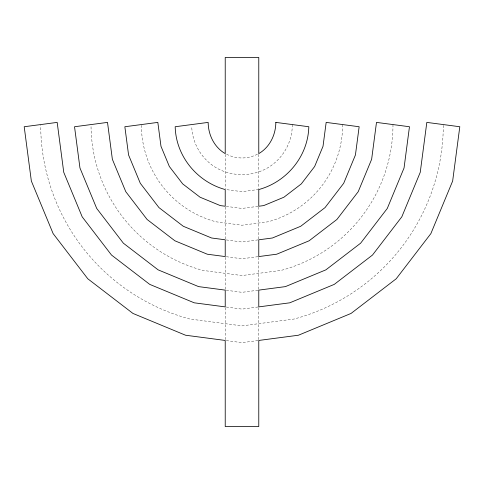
<?xml version="1.0" encoding="UTF-8"?>
<svg xmlns="http://www.w3.org/2000/svg" width="484" height="484" viewBox="0 0 484 484"><rect width="100%" height="100%" fill="white"/><g stroke="black" fill="none" stroke-linecap="round" stroke-linejoin="round"><path stroke-width="0.36" stroke-dasharray="2.42 1.81" d="M257.428 154.184C247.917 159.224 236.083 159.224 226.572 154.184M258.777 189.462L242 191.67L225.955 189.559M258.045 206.335L242 208.447L225.955 206.335M258.045 239.889L242 242L225.955 239.889M258.045 256.665L242 258.777L225.955 256.665M258.045 290.212L242 292.33L225.955 290.212M258.045 306.989L242 309.101L225.955 306.989M258.045 340.542L242 342.654L225.955 340.542M258.777 154.378L258.777 188.724M258.777 206.971L258.777 239.06M258.777 257.294L258.777 289.39M258.777 307.624L258.777 339.72M225.223 154.378L225.223 188.724M225.223 206.971L225.223 239.06M225.223 257.294L225.223 289.39M225.223 307.624L225.223 339.72M292.33 124.57A50.33 50.33 0 0 1 267.162 168.154C251.668 176.757 232.332 176.757 216.838 168.154A50.33 50.33 0 0 1 191.694 126.022M342.654 124.57A100.654 100.654 0 0 1 268.051 221.793L242 225.223L215.949 221.793A100.654 100.654 0 0 1 141.346 125.314M392.984 124.57A150.984 150.984 0 0 1 281.077 270.405L242 275.553L202.923 270.405A150.984 150.984 0 0 1 91.022 125.308M443.308 125.314A201.308 201.308 0 0 1 294.103 319.023L242 325.877L189.897 319.023A201.308 201.308 0 0 1 40.692 125.314"/><path stroke-width="0.73" d="M275.838 122.398C275.747 134.903 269.739 147.203 258.777 153.628L258.777 57.463L225.223 57.463L225.223 153.628C214.261 147.203 208.253 134.903 208.162 122.398L175.184 126.741C175.904 155.915 196.74 181.482 224.63 189.383L225.223 189.462L225.223 206.238L220.293 205.591L200.061 197.212L182.686 183.884L169.358 166.508L160.978 146.277L157.832 122.398L124.854 126.741L128.569 154.965L140.299 183.285L158.964 207.606L183.285 226.27L211.605 238.001L225.223 239.792L225.223 256.568L207.267 254.203L174.899 240.796L147.1 219.47L125.773 191.67L112.367 159.303L107.508 122.398L74.53 126.741L79.957 167.99L96.715 208.447L123.378 243.192L158.123 269.854L198.579 286.613L225.223 290.122L225.223 306.892L194.241 302.815L149.731 284.38L111.514 255.056L82.189 216.838L63.755 172.328L57.179 122.398L24.2 126.741L31.345 181.016L53.131 233.615L87.792 278.778L132.955 313.438L185.553 335.224L225.223 340.446L225.223 426.537L258.777 426.537L258.777 340.446L298.447 335.224L351.045 313.438L396.208 278.778L430.869 233.615L452.655 181.016L459.8 126.741L426.821 122.398L420.245 172.328L401.811 216.838L372.486 255.056L334.269 284.38L289.759 302.815L258.777 306.892L258.777 290.122L285.421 286.613L325.877 269.854L360.622 243.192L387.285 208.447L404.043 167.99L409.47 126.741L376.491 122.398L371.633 159.303L358.227 191.67L336.9 219.47L309.101 240.796L276.733 254.203L258.777 256.568L258.777 239.792L272.395 238.001L300.715 226.27L325.036 207.606L343.7 183.285L355.431 154.965L359.146 126.741L326.168 122.398L323.022 146.277L314.642 166.508L301.314 183.884L283.939 197.212L263.707 205.591L258.777 206.238L258.777 189.462L259.37 189.383C287.26 181.482 308.096 155.915 308.816 126.741L275.838 122.398"/></g></svg>
